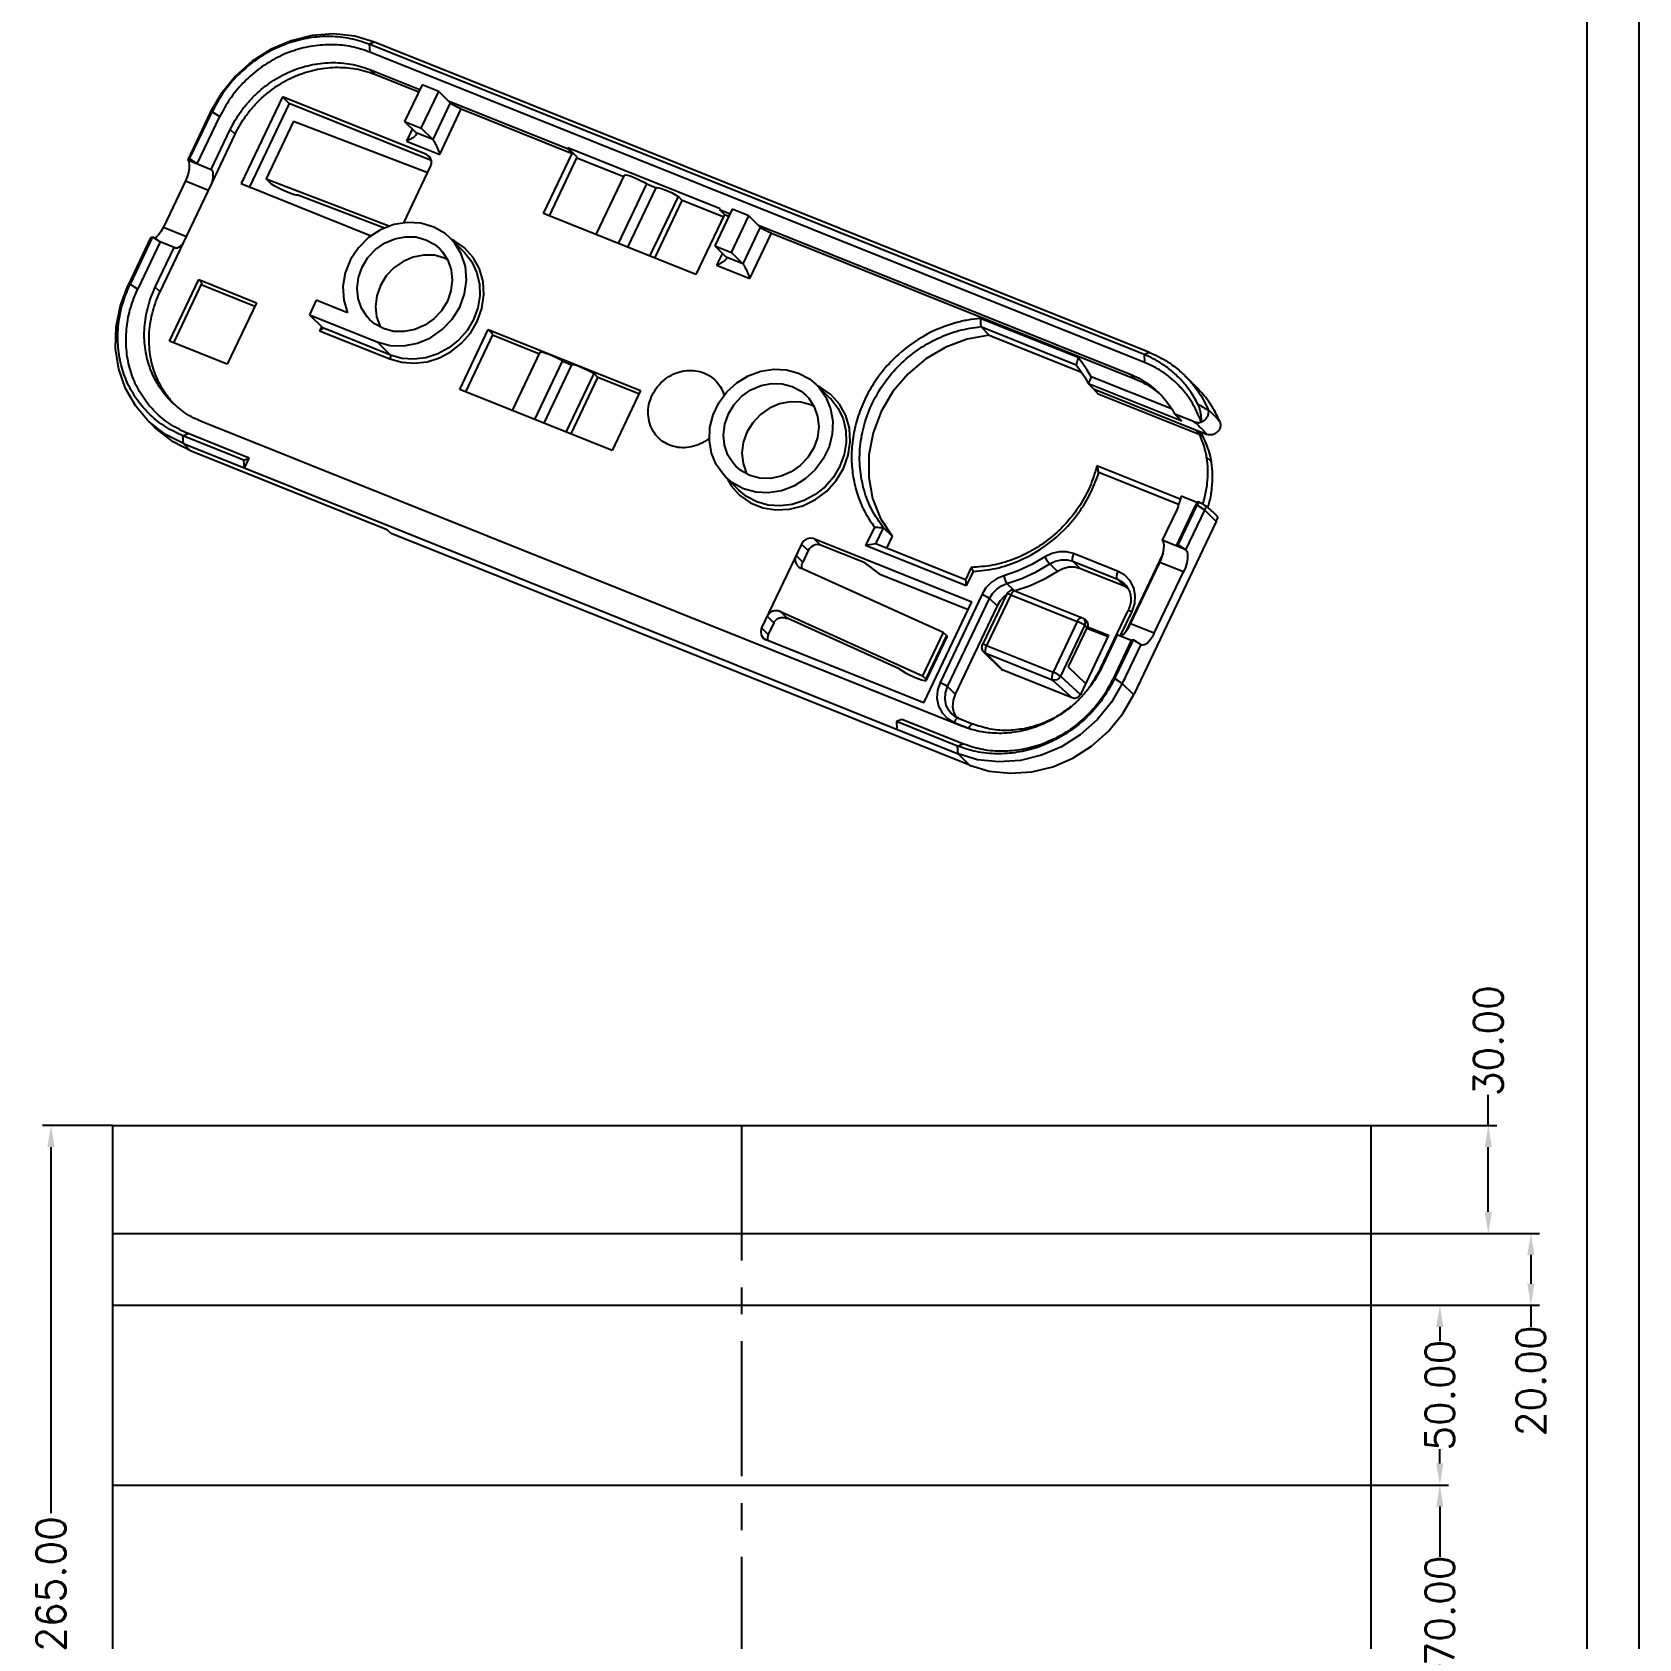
# Model space of a CAD drawing. Header units: millimetres. Extents: x -3459 to 4133, y -535 to 399.
# Drawn here: x 2775.9 to 2999.4, y -131.7 to 91.7 of the extents above; entities that cross this region are included whole.
import ezdxf

# ---------------------------------------------------------------- set-up
doc = ezdxf.new("R2010")
doc.units = ezdxf.units.MM
doc.header["$LTSCALE"] = 15
doc.linetypes.add('CENTER', pattern=[2, 1.25, -0.25, 0.25, -0.25])
for name, color, linetype in [('cl', 1, 'CENTER'), ('DIM', 1, 'Continuous'), ('main', 4, 'Continuous'), ('PLASTIC', 3, 'Continuous')]:
    doc.layers.add(name, color=color, linetype=linetype)
doc.styles.add('TXT', font='txt.shx')
doc.dimstyles.new('DIM-P4', dxfattribs={"dimtxt": 4, "dimasz": 3, "dimexe": 1.2, "dimexo": 0, "dimgap": 0.5, "dimtad": 0, "dimzin": 1, "dimdsep": 46, "dimtxsty": 'TXT', "dimcen": 0, "dimclrd": 256, "dimclre": 256, "dimclrt": 256, "dimazin": 0, "dimtfac": 1, "dimtmove": 0, "dimatfit": 3, "dimldrblk": 'CLOSEDBLANK', "dimfxl": 1, "dimtolj": 1, "dimtzin": 0, "dimarcsym": 0})

# ---------------------------------------------------------------- blocks, each defined once
blk = doc.blocks.new('a1')
for p, q in [((5, 565), (5, -5)), ((0, 560), (0, 0))]:
    blk.add_line(p, q)
blk = doc.blocks.new('*D79')
at = {"layer": 'DEFPOINTS', "color": 0, "linetype": 'ByBlock'}
for p in [(2969.4, -110.34), (2971.72, -110.34), (2962.11, -145.34)]:
    blk.add_point(p, dxfattribs=at)
at = {"layer": 'DIM', "linetype": 'ByBlock', "lineweight": -2}
for p, q in [((2969.4, -110.34), (2972.92, -110.34)), ((2971.72, -113.34), (2971.72, -120.34)), ((2971.72, -142.34), (2971.72, -135.34)), ((2962.11, -145.34), (2972.92, -145.34))]:
    blk.add_line(p, q, dxfattribs=at)
at = {"layer": 'DIM', "linetype": 'ByBlock'}
for points in [[(2971.22, -113.34), (2972.22, -113.34), (2971.72, -110.34)], [(2971.22, -142.34), (2972.22, -142.34), (2971.72, -145.34)]]:
    blk.add_solid(points, dxfattribs=at)
at = {"layer": 'DIM', "linetype": 'ByBlock', "insert": (2971.72, -127.84), "char_height": 4, "attachment_point": 5, "rotation": 90, "style": 'TXT'}
blk.add_mtext('\\A1;70.00', dxfattribs=at)
blk = doc.blocks.new('_ClosedBlank')
at = {"color": 0, "linetype": 'ByBlock', "lineweight": -2}
for p, q in [((-1, 0.167), (0, 0)), ((-1, 0.167), (-1, -0.167)), ((0, 0), (-1, -0.167))]:
    blk.add_line(p, q, dxfattribs=at)
blk = doc.blocks.new('*D80')
at = {"layer": 'DEFPOINTS', "color": 0, "linetype": 'ByBlock'}
for p in [(2969.4, -85.34), (2971.72, -85.34), (2962.11, -110.34)]:
    blk.add_point(p, dxfattribs=at)
at = {"layer": 'DIM', "linetype": 'ByBlock', "lineweight": -2}
for p, q in [((2969.4, -85.34), (2972.92, -85.34)), ((2971.72, -88.34), (2971.72, -90.34)), ((2971.72, -107.34), (2971.72, -105.34)), ((2962.11, -110.34), (2972.92, -110.34))]:
    blk.add_line(p, q, dxfattribs=at)
at = {"layer": 'DIM', "linetype": 'ByBlock'}
for points in [[(2971.22, -88.34), (2972.22, -88.34), (2971.72, -85.34)], [(2971.22, -107.34), (2972.22, -107.34), (2971.72, -110.34)]]:
    blk.add_solid(points, dxfattribs=at)
at = {"layer": 'DIM', "linetype": 'ByBlock', "insert": (2971.72, -97.84), "char_height": 4, "attachment_point": 5, "rotation": 90, "style": 'TXT'}
blk.add_mtext('\\A1;50.00', dxfattribs=at)
blk = doc.blocks.new('*D81')
at = {"layer": 'DEFPOINTS', "color": 0, "linetype": 'ByBlock'}
for p in [(2962.11, -75.34), (2984.38, -75.34), (2962.11, -85.34)]:
    blk.add_point(p, dxfattribs=at)
at = {"layer": 'DIM', "linetype": 'ByBlock', "lineweight": -2}
for p, q in [((2962.11, -75.34), (2985.58, -75.34)), ((2984.38, -78.34), (2984.38, -82.34)), ((2962.11, -85.34), (2985.58, -85.34)), ((2984.38, -85.34), (2984.38, -88.34))]:
    blk.add_line(p, q, dxfattribs=at)
at = {"layer": 'DIM', "linetype": 'ByBlock'}
for points in [[(2983.88, -78.34), (2984.88, -78.34), (2984.38, -75.34)], [(2983.88, -82.34), (2984.88, -82.34), (2984.38, -85.34)]]:
    blk.add_solid(points, dxfattribs=at)
at = {"layer": 'DIM', "linetype": 'ByBlock', "insert": (2984.38, -95.84), "char_height": 4, "attachment_point": 5, "rotation": 90, "style": 'TXT'}
blk.add_mtext('\\A1;20.00', dxfattribs=at)
blk = doc.blocks.new('*D82')
at = {"layer": 'DEFPOINTS', "color": 0, "linetype": 'ByBlock'}
for p in [(2962.11, -60.34), (2978.46, -60.34), (2962.11, -75.34)]:
    blk.add_point(p, dxfattribs=at)
at = {"layer": 'DIM', "linetype": 'ByBlock', "lineweight": -2}
for p, q in [((2978.46, -60.34), (2978.46, -56.05)), ((2962.11, -60.34), (2979.66, -60.34)), ((2978.46, -72.34), (2978.46, -63.34)), ((2962.11, -75.34), (2979.66, -75.34))]:
    blk.add_line(p, q, dxfattribs=at)
at = {"layer": 'DIM', "linetype": 'ByBlock'}
for points in [[(2977.96, -63.34), (2978.96, -63.34), (2978.46, -60.34)], [(2977.96, -72.34), (2978.96, -72.34), (2978.46, -75.34)]]:
    blk.add_solid(points, dxfattribs=at)
at = {"layer": 'DIM', "linetype": 'ByBlock', "insert": (2978.46, -48.55), "char_height": 4, "attachment_point": 5, "rotation": 90, "style": 'TXT'}
blk.add_mtext('\\A1;30.00', dxfattribs=at)
blk = doc.blocks.new('*D83')
at = {"layer": 'DEFPOINTS', "color": 0, "linetype": 'ByBlock'}
for p in [(2778.57, -60.34), (2787.11, -60.34), (2787.11, -192.84)]:
    blk.add_point(p, dxfattribs=at)
at = {"layer": 'DIM', "linetype": 'ByBlock', "lineweight": -2}
for p, q in [((2787.11, -60.34), (2777.37, -60.34)), ((2778.57, -63.34), (2778.57, -114.26)), ((2778.57, -189.84), (2778.57, -133.93)), ((2787.11, -192.84), (2777.37, -192.84))]:
    blk.add_line(p, q, dxfattribs=at)
at = {"layer": 'DIM', "linetype": 'ByBlock'}
for points in [[(2778.07, -63.34), (2779.07, -63.34), (2778.57, -60.34)], [(2778.07, -189.84), (2779.07, -189.84), (2778.57, -192.84)]]:
    blk.add_solid(points, dxfattribs=at)
at = {"layer": 'DIM', "linetype": 'ByBlock', "insert": (2778.57, -124.09), "char_height": 4, "attachment_point": 5, "rotation": 90, "style": 'TXT'}
blk.add_mtext('\\A1;265.00', dxfattribs=at)

msp = doc.modelspace()

# ---------------------------------------------------------------- linework, layer by layer
at = {"layer": 'cl'}
msp.add_line((2874.6133, -60.3439), (2874.6133, -192.8439), dxfattribs=at)
at = {"layer": 'main'}
for p, q in [((2787.1133, -60.3439), (2787.1133, -192.8439)), ((2787.1133, -60.3439), (2962.1133, -60.3439)), ((2962.1133, -60.3439), (2962.1133, -192.8439)), ((2787.1133, -75.3439), (2962.1133, -75.3439)), ((2787.1133, -85.3439), (2962.1133, -85.3439)), ((2787.1133, -110.3439), (2962.1133, -110.3439))]:
    msp.add_line(p, q, dxfattribs=at)
at = {"layer": 'PLASTIC', "linetype": 'ByBlock'}
for p, q in [((2823.5631, 90.3433), (2822.834, 90.0417)), ((2930.6006, 46.8805), (2822.834, 90.0417)), ((2822.834, 90.0417), (2822.9006, 88.9515)), ((2931.3297, 47.1821), (2823.5631, 90.3433)), ((2930.6672, 45.7903), (2822.9142, 88.9434)), ((2822.9283, 86.5194), (2829.8687, 83.7397)), ((2823.5914, 85.8622), (2822.9283, 86.5194)), ((2823.5914, 85.8622), (2829.7122, 83.4108)), ((2802.2437, 83.1667), (2800.7188, 80.5303)), ((2810.7538, 82.7106), (2805.0164, 70.6571)), ((2830.7814, 74.6894), (2810.7538, 82.7106)), ((2811.6821, 81.7905), (2810.7538, 82.7106)), ((2830.1819, 84.3975), (2827.7505, 79.2897)), ((2830.0614, 78.3641), (2832.4927, 83.472)), ((2832.4927, 83.472), (2830.1819, 84.3975)), ((2832.4927, 83.472), (2834.0841, 81.8948)), ((2800.7157, 80.5315), (2797.5866, 73.9578)), ((2797.8559, 74.0849), (2800.985, 80.6587)), ((2800.7157, 80.5315), (2800.985, 80.6587)), ((2800.985, 80.6587), (2802.0499, 79.9972)), ((2811.6821, 81.7905), (2806.1639, 70.1975)), ((2831.4621, 73.8686), (2811.6821, 81.7905)), ((2834.0841, 81.8948), (2831.6528, 76.7869)), ((2832.6323, 74.7245), (2835.6374, 81.0377)), ((2833.8189, 82.1576), (2850.3818, 75.5241)), ((2835.6374, 81.0377), (2851.0449, 74.8669)), ((2798.9208, 73.4234), (2802.0499, 79.9972)), ((2812.3034, 79.3555), (2808.4785, 71.3198)), ((2812.3034, 79.3555), (2830.9806, 72.2178)), ((2827.7505, 79.2897), (2830.0614, 78.3641)), ((2827.7505, 79.2897), (2829.3419, 77.7124)), ((2828.805, 78.2445), (2828.0106, 76.5755)), ((2830.0614, 78.3641), (2831.6528, 76.7869)), ((2800.8699, 72.6428), (2803.5047, 78.1779)), ((2800.9194, 70.6964), (2804.1677, 77.5207)), ((2804.1677, 77.5207), (2803.5047, 78.1779)), ((2828.0106, 76.5755), (2832.6323, 74.7245)), ((2831.6528, 76.7869), (2829.3419, 77.7124)), ((2797.8559, 74.0849), (2797.5866, 73.9578)), ((2797.5866, 73.9578), (2800.8699, 72.6428)), ((2798.9208, 73.4234), (2797.8559, 74.0849)), ((2830.7814, 74.6894), (2831.3841, 74.092)), ((2847.0669, 66.5098), (2851.0449, 74.8669)), ((2847.8849, 66.1822), (2851.764, 74.3316)), ((2850.4392, 75.6446), (2850.3818, 75.5241)), ((2850.3818, 75.5241), (2851.0449, 74.8669)), ((2871.6222, 67.1607), (2850.4392, 75.6446)), ((2850.4392, 75.6446), (2851.764, 74.3316)), ((2858.2377, 71.5814), (2851.7097, 74.1959)), ((2827.6358, 65.1908), (2831.3631, 73.0213)), ((2854.4042, 63.5712), (2858.3475, 71.8555)), ((2797.2641, 71.025), (2794.2042, 64.5965)), ((2796.9902, 62.4237), (2800.9266, 70.6935)), ((2797.2641, 71.025), (2800.4728, 69.74)), ((2805.0164, 70.6571), (2823.1194, 63.4067)), ((2808.4785, 71.3198), (2825.6782, 64.7467)), ((2808.9607, 70.8419), (2808.4785, 71.3198)), ((2857.5074, 62.3283), (2861.4488, 70.6086)), ((2858.793, 61.8135), (2862.7344, 70.0937)), ((2861.4488, 70.6086), (2862.7344, 70.0937)), ((2824.9475, 64.4606), (2812.881, 69.072)), ((2861.876, 60.5787), (2865.8194, 68.863)), ((2862.5519, 60.308), (2866.3661, 68.3211)), ((2866.3661, 68.3211), (2865.8194, 68.863)), ((2872.0661, 66.043), (2866.358, 68.3292)), ((2873.3181, 67.1212), (2870.8868, 62.0133)), ((2871.6222, 67.1607), (2871.5648, 67.0402)), ((2871.5648, 67.0402), (2873.005, 66.4634)), ((2871.5648, 67.0402), (2872.2279, 66.383)), ((2875.629, 66.1957), (2873.3181, 67.1212)), ((2868.2499, 58.0259), (2847.0669, 66.5098)), ((2872.2279, 66.383), (2868.2499, 58.0259)), ((2872.2279, 66.383), (2872.8484, 66.1345)), ((2873.1976, 61.0878), (2875.629, 66.1957)), ((2875.629, 66.1957), (2877.2204, 64.6184)), ((2876.9552, 64.8813), (2928.6514, 44.1766)), ((2792.4229, 63.1096), (2789.2938, 56.5358)), ((2792.6921, 63.2367), (2789.5631, 56.663)), ((2793.7571, 62.5752), (2790.6374, 56.0159)), ((2792.4229, 63.1096), (2792.6921, 63.2367)), ((2792.6921, 63.2367), (2793.7571, 62.5752)), ((2795.7062, 61.7946), (2793.7571, 62.5752)), ((2794.2042, 64.5965), (2797.4128, 63.3114)), ((2834.0981, 63.0679), (2835.9547, 61.2278)), ((2877.2204, 64.6184), (2874.789, 59.5106)), ((2875.7686, 57.4481), (2878.7737, 63.7614)), ((2878.7737, 63.7614), (2929.3205, 43.517)), ((2793.0715, 56.2594), (2795.7062, 61.7946)), ((2793.7346, 55.6022), (2796.983, 62.4266)), ((2795.8385, 61.7067), (2795.7062, 61.7946)), ((2870.8868, 62.0133), (2873.1976, 61.0878)), ((2870.8868, 62.0133), (2872.4782, 60.4361)), ((2871.9413, 60.9682), (2871.1468, 59.2992)), ((2874.789, 59.5106), (2872.4782, 60.4361)), ((2873.1976, 61.0878), (2874.789, 59.5106)), ((2833.7477, 60.0569), (2833.2806, 60.3132)), ((2871.1468, 59.2992), (2875.7686, 57.4481)), ((2789.2938, 56.5358), (2789.5631, 56.663)), ((2789.5631, 56.663), (2790.628, 56.0015)), ((2793.7346, 55.6022), (2793.0715, 56.2594)), ((2795.0572, 48.747), (2799.1308, 57.3049)), ((2799.5675, 56.8721), (2795.597, 48.5308)), ((2799.1308, 57.3049), (2807.1418, 54.0965)), ((2799.5675, 56.8721), (2799.1308, 57.3049)), ((2799.4672, 56.6219), (2806.9226, 53.636)), ((2807.1418, 54.0965), (2803.0682, 45.5385)), ((2815.4579, 54.4282), (2814.5016, 52.4191)), ((2819.7988, 52.6897), (2815.4579, 54.4282)), ((2814.5016, 52.4191), (2823.9376, 48.6399)), ((2814.5016, 52.4191), (2816.3582, 50.579)), ((2921.4171, 46.4551), (2907.8136, 51.9034)), ((2816.1793, 50.7563), (2815.9144, 50.2)), ((2815.9144, 50.2), (2825.6898, 46.2862)), ((2825.7943, 46.7998), (2816.3582, 50.579)), ((2835.4199, 42.0412), (2839.3787, 50.3581)), ((2840.0405, 49.7022), (2836.2379, 41.7136)), ((2839.3787, 50.3581), (2860.5617, 41.8742)), ((2840.0405, 49.7022), (2839.3787, 50.3581)), ((2846.5142, 46.952), (2839.9861, 49.5666)), ((2909.0641, 49.5842), (2907.8705, 50.7672)), ((2907.8709, 50.767), (2921.1231, 45.4594)), ((2909.0641, 49.5842), (2921.8787, 44.4519)), ((2803.0682, 45.5385), (2795.0572, 48.747)), ((2823.9376, 48.6399), (2825.7943, 46.7998)), ((2842.7572, 39.1025), (2846.624, 47.2262)), ((2931.3297, 47.1821), (2930.6006, 46.8805)), ((2845.8604, 37.8597), (2849.7253, 45.9792)), ((2847.1459, 37.3448), (2851.0108, 45.4644)), ((2849.7253, 45.9792), (2851.0108, 45.4644)), ((2930.6006, 46.8805), (2930.6672, 45.7903)), ((2850.229, 36.11), (2854.0958, 44.2337)), ((2850.9049, 35.8393), (2854.6426, 43.6917)), ((2854.6426, 43.6917), (2854.0958, 44.2337)), ((2860.3425, 41.4137), (2854.6344, 43.6998)), ((2885.05, 42.6613), (2886.9067, 40.8212)), ((2935.8402, 37.6216), (2922.8658, 42.818)), ((2934.3988, 39.329), (2923.2293, 43.8025)), ((2929.3205, 43.517), (2928.6575, 44.1742)), ((2937.8928, 42.3337), (2936.3011, 43.9112)), ((2856.6029, 33.5572), (2835.4199, 42.0412)), ((2860.5617, 41.8742), (2856.6029, 33.5572)), ((2923.5556, 42.1083), (2939.3454, 35.7844)), ((2938.3555, 35.7001), (2924.1909, 41.3732)), ((2884.6996, 39.6503), (2884.2326, 39.9066)), ((2937.443, 37.5864), (2934.8713, 38.6164)), ((2792.0115, 37.7535), (2793.0724, 36.702)), ((2796.913, 35.5855), (2797.6421, 35.8871)), ((2806.1389, 32.4841), (2797.6421, 35.8871)), ((2905.3472, -4.8285), (2799.6057, 37.5221)), ((2938.8195, 35.4601), (2937.9137, 36.3578)), ((2805.4098, 32.1825), (2796.913, 35.5855)), ((2796.9796, 34.4953), (2796.913, 35.5855)), ((2796.9796, 34.4953), (2904.7135, -8.6528)), ((2798.0405, 33.4438), (2796.9796, 34.4953)), ((2824.949, 22.6668), (2798.0555, 33.438)), ((2805.4098, 32.1825), (2806.1389, 32.4841)), ((2805.4764, 31.0923), (2805.4098, 32.1825)), ((2805.4764, 31.0923), (2806.1389, 32.4841)), ((2935.6261, 26.7647), (2924.0393, 31.4053)), ((2939.9558, 31.9621), (2939.2927, 32.6193)), ((2872.3791, 29.8766), (2874.2357, 28.0365)), ((2872.6078, 29.65), (2873.1816, 28.61)), ((2935.3983, 26.0391), (2924.3066, 30.4814)), ((2937.9445, 26.3259), (2935.7543, 27.2031)), ((2935.1464, 25.3091), (2933.1244, 21.0613)), ((2935.0781, 20.2788), (2937.7419, 25.8751)), ((2935.3454, 20.4068), (2937.9838, 25.9496)), ((2936.4083, 19.7461), (2939.0213, 25.2355)), ((2937.9838, 25.9496), (2937.7419, 25.8751)), ((2939.0213, 25.2355), (2937.9838, 25.9496)), ((2940.6127, 23.6583), (2939.0213, 25.2355)), ((2825.8646, 21.9868), (2825.4667, 22.3811)), ((2893.088, 22.8875), (2891.864, 20.3161)), ((2893.282, 20.5483), (2894.3541, 22.8006)), ((2894.354, 22.8005), (2895.5476, 21.6176)), ((2940.6127, 23.6583), (2929.1586, -0.4024)), ((2906.2906, -10.223), (2825.8646, 21.9868)), ((2882.9499, 20.5376), (2877.4037, 8.8859)), ((2882.9499, 20.5376), (2883.8782, 19.6176)), ((2884.6791, 21.2802), (2885.6074, 20.3602)), ((2884.6791, 21.2802), (2906.6323, 12.4878)), ((2891.6422, 17.9432), (2885.6074, 20.3602)), ((2893.282, 20.5483), (2891.864, 20.3161)), ((2905.8568, 14.7119), (2891.864, 20.3161)), ((2905.7342, 15.5611), (2893.282, 20.5483)), ((2895.5476, 21.6176), (2894.7574, 19.9574)), ((2936.4083, 19.7461), (2933.1244, 21.0613)), ((2935.0781, 20.2788), (2935.3454, 20.4068)), ((2935.3454, 20.4068), (2936.4083, 19.7461)), ((2883.1132, 18.0104), (2882.1849, 18.9305)), ((2883.8782, 19.6176), (2883.1132, 18.0104)), ((2891.6422, 17.9432), (2893.7645, 16.3883)), ((2921.735, 17.0928), (2920.6741, 18.1443)), ((2920.6741, 18.1443), (2926.8757, 15.6605)), ((2926.993, 16.727), (2920.7914, 19.2108)), ((2933.2313, 19.2584), (2928.0526, 8.3786)), ((2928.7208, 9.4544), (2932.7753, 17.9722)), ((2936.0683, 16.6534), (2932.7753, 17.9722)), ((2902.6451, 8.2516), (2882.8732, 17.1567)), ((2893.7645, 16.3883), (2906.1313, 11.4353)), ((2906.5497, 17.2743), (2905.7342, 15.5611)), ((2906.8023, 16.6985), (2905.8568, 14.7119)), ((2917.464, 17.7628), (2918.5249, 16.7113)), ((2927.9366, 14.609), (2921.735, 17.0928)), ((2926.8757, 15.6605), (2927.9366, 14.609)), ((2932.0138, 8.1356), (2936.0683, 16.6534)), ((2908.0519, 13.5433), (2902.2213, 1.2941)), ((2905.7342, 15.5611), (2905.8568, 14.7119)), ((2911.4903, 13.5917), (2908.1331, 6.5389)), ((2912.0377, 13.4678), (2908.6805, 6.4149)), ((2912.5071, 14.067), (2911.5218, 15.0435)), ((2912.0377, 13.4678), (2921.3019, 9.7574)), ((2912.6375, 14.0404), (2921.9018, 10.33)), ((2928.3595, 14.3657), (2927.9366, 14.609)), ((2899.9386, -1.5746), (2906.6323, 12.4878)), ((2903.2568, 0.7227), (2909.0874, 12.9719)), ((2910.1483, 11.9204), (2904.3177, -0.3288)), ((2909.0874, 12.9719), (2910.1483, 11.9204)), ((2911.3927, 13.3868), (2911.1489, 13.22)), ((2924.5019, 3.1338), (2928.3845, 11.2906)), ((2879.097, 9.573), (2878.1687, 10.493)), ((2879.097, 9.573), (2878.332, 7.9658)), ((2880.9328, 10.2099), (2880.0045, 11.13)), ((2880.0045, 11.13), (2899.7764, 2.2248)), ((2896.5373, 3.1817), (2880.9328, 10.2099)), ((2921.3019, 9.7574), (2917.9447, 2.7045)), ((2922.3225, 9.2002), (2918.9653, 2.1473)), ((2922.6652, 8.9509), (2920.0519, 3.4608)), ((2921.9018, 10.33), (2922.0963, 10.2226)), ((2922.0966, 10.2223), (2922.4425, 9.9706)), ((2922.3225, 9.2002), (2922.6652, 8.9509)), ((2922.7009, 9.04), (2925.6523, 7.8579)), ((2927.3316, 7.8045), (2928.9319, 11.1666)), ((2932.0138, 8.1356), (2928.7208, 9.4544)), ((2877.4037, 8.8859), (2878.332, 7.9658)), ((2877.6082, 7.4649), (2877.9854, 7.2178)), ((2899.9386, -1.5746), (2877.9854, 7.2178)), ((2902.6451, 8.2516), (2899.7764, 2.2248)), ((2903.0937, 7.807), (2900.2249, 1.7803)), ((2900.3308, 1.5845), (2903.1995, 7.6113)), ((2903.0937, 7.807), (2902.6451, 8.2516)), ((2925.6523, 7.8579), (2921.7318, -0.3786)), ((2922.6198, 8.8375), (2925.5713, 7.6554)), ((2926.8515, 7.8828), (2924.7714, 3.5128)), ((2928.8012, 7.1019), (2926.2267, 1.6933)), ((2929.0704, 7.229), (2926.496, 1.8205)), ((2928.8012, 7.1019), (2926.8515, 7.8828)), ((2929.0704, 7.229), (2928.8012, 7.1019)), ((2930.1354, 6.5675), (2929.0704, 7.229)), ((2910.6993, 3.147), (2908.3122, 5.5128)), ((2908.5632, 5.3485), (2908.3167, 5.5084)), ((2910.9503, 2.9826), (2908.5632, 5.3485)), ((2908.5632, 5.3485), (2917.8275, 1.6381)), ((2908.6805, 6.4149), (2917.9447, 2.7045)), ((2930.1354, 6.5675), (2927.5609, 1.159)), ((2930.2742, 6.4744), (2930.1354, 6.5675)), ((2910.6989, 3.1473), (2910.9503, 2.9826)), ((2920.5779, -0.8733), (2910.9503, 2.9826)), ((2920.0519, 3.4608), (2922.4433, 1.1163)), ((2899.7764, 2.2248), (2900.2249, 1.7803)), ((2904.3177, -0.3288), (2903.2568, 0.7227)), ((2917.8275, 1.6381), (2920.5779, -0.8733)), ((2918.9653, 2.1473), (2921.7318, -0.3786)), ((2926.496, 1.8205), (2926.2267, 1.6933)), ((2927.5609, 1.159), (2926.496, 1.8205)), ((2929.1523, -0.4183), (2927.5609, 1.159)), ((2896.8791, -3.8579), (2896.15, -4.1595)), ((2896.15, -4.1595), (2896.2166, -5.2498)), ((2904.6469, -7.5626), (2896.15, -4.1595)), ((2905.376, -7.261), (2896.8791, -3.8579)), ((2904.1383, -2.9631), (2904.4346, -3.538)), ((2904.1602, -4.2663), (2906.2026, -5.0843)), ((2904.7601, -3.6937), (2906.8025, -4.5117)), ((2904.6469, -7.5626), (2905.376, -7.261)), ((2904.7135, -8.6528), (2904.6469, -7.5626)), ((2906.3049, -10.23), (2904.7135, -8.6528))]:
    msp.add_line(p, q, dxfattribs=at)
for points in [[(2823.5616, 90.3401), (2820.8344, 91.1507), (2817.8883, 91.4682), (2814.8837, 91.2554), (2811.9515, 90.5323), (2809.1704, 89.3357), (2806.5642, 87.6775), (2804.2227, 85.595), (2802.2437, 83.1667)], [(2835.6374, 81.0377), (2835.2609, 81.2), (2834.8823, 81.385), (2834.5386, 81.5746), (2834.2636, 81.7503), (2834.0841, 81.8948)], [(2797.5866, 73.9578), (2797.7396, 73.6954), (2797.8104, 73.3003), (2797.7943, 72.7994), (2797.6924, 72.2268), (2797.5115, 71.6216), (2797.2641, 71.025)], [(2831.1575, 74.4433), (2831.1103, 74.4874), (2830.7814, 74.6894)], [(2831.3631, 73.0213), (2831.4838, 73.4165), (2831.4796, 73.8182), (2831.3509, 74.1872), (2831.1575, 74.4433)], [(2858.3475, 71.8555), (2858.4881, 71.8785), (2858.7551, 71.8326), (2859.1281, 71.7214), (2859.5787, 71.5534), (2860.073, 71.3414), (2860.5743, 71.1011), (2861.0444, 70.8507), (2861.4488, 70.6086)], [(2811.5495, 69.4134), (2810.9219, 69.6839), (2810.2909, 69.9923), (2809.7182, 70.3083), (2809.2598, 70.601), (2808.9607, 70.8419)], [(2812.881, 69.072), (2812.7091, 69.0613), (2812.4157, 69.1178), (2812.0204, 69.2379), (2811.5495, 69.4134)], [(2862.7344, 70.0937), (2862.8675, 70.1206), (2863.1274, 70.0785), (2863.4947, 69.971), (2863.9415, 69.8061), (2864.4344, 69.5962), (2864.9366, 69.3568), (2865.4102, 69.1062), (2865.8194, 68.863)], [(2834.0979, 63.0674), (2833.3742, 63.6983), (2831.7983, 64.6232), (2830.0239, 65.1565), (2828.1383, 65.2721), (2826.234, 64.9643), (2824.4048, 64.2482), (2822.741, 63.159), (2821.3246, 61.7505), (2820.2253, 60.0919), (2819.4974, 58.265), (2819.1766, 56.3599), (2819.2788, 54.4704), (2819.7988, 52.6897)], [(2794.2042, 64.5965), (2793.9071, 64.0492), (2793.5805, 63.5884), (2793.2468, 63.2457), (2792.965, 63.0673)], [(2822.8839, 51.7549), (2822.5338, 52.1336), (2821.7636, 53.3156), (2821.2884, 54.6779), (2821.1408, 56.1271), (2821.325, 57.6159), (2821.8314, 59.0511), (2822.6347, 60.3673), (2823.6999, 61.5032), (2824.9589, 62.3891), (2826.3711, 62.9954), (2827.8398, 63.2807), (2829.3157, 63.2363), (2830.7078, 62.863)], [(2823.9376, 48.6399), (2825.731, 48.1573), (2827.6244, 48.0944), (2829.5248, 48.4542), (2831.3383, 49.2191), (2832.9758, 50.3515), (2834.3563, 51.7954), (2835.412, 53.4799), (2836.0907, 55.3218), (2836.3591, 57.2304), (2836.2039, 59.1117), (2835.6327, 60.873), (2834.6737, 62.4273), (2834.0979, 63.0674)], [(2830.7078, 62.863), (2831.9526, 62.1802), (2832.6413, 61.5962)], [(2837.274, 60.3914), (2836.0709, 61.7275), (2834.5915, 62.7566), (2834.2905, 62.8772)], [(2878.7737, 63.7614), (2878.3971, 63.9237), (2878.0185, 64.1087), (2877.6749, 64.2983), (2877.3999, 64.4739), (2877.2204, 64.6184)], [(2833.2806, 60.3132), (2831.8883, 60.6864), (2830.412, 60.7308), (2828.9434, 60.4454), (2827.5313, 59.839), (2826.2721, 58.9529), (2825.2074, 57.8173), (2824.4041, 56.5012), (2823.8978, 55.0661), (2823.7136, 53.5778), (2823.8611, 52.1284), (2824.3361, 50.7662), (2824.3504, 50.7442)], [(2832.6413, 61.5962), (2832.9914, 61.2175), (2833.7617, 60.0355), (2834.2368, 58.6732), (2834.3844, 57.224), (2834.2002, 55.7352), (2833.6939, 54.3001), (2832.8906, 52.9838), (2831.8254, 51.8479), (2830.5663, 50.962), (2829.1541, 50.3557), (2827.6854, 50.0704), (2826.2095, 50.1148), (2824.8174, 50.4881)], [(2835.9547, 61.2278), (2836.1008, 61.0788), (2837.0791, 59.8029), (2837.7707, 58.3361), (2838.149, 56.7347), (2838.1996, 55.0603), (2837.9204, 53.3773), (2837.3222, 51.7504)], [(2837.8399, 51.4647), (2838.4982, 53.2897), (2838.7742, 55.1766), (2838.6559, 57.0428), (2838.1485, 58.8067), (2837.274, 60.3914)], [(2792.0114, 37.7536), (2790.3558, 39.7065), (2788.9405, 42.1677), (2788.004, 44.8511), (2787.5569, 47.7287), (2787.6286, 50.7301), (2788.2271, 53.7224), (2789.2969, 56.5346)], [(2824.8174, 50.4881), (2823.5726, 51.1709), (2822.8839, 51.7549)], [(2825.6898, 46.2862), (2827.3417, 45.8058), (2829.0926, 45.6685), (2830.8691, 45.881), (2832.6025, 46.4353), (2834.2256, 47.3099), (2835.6756, 48.4712), (2836.8961, 49.8741), (2837.8399, 51.4647)], [(2837.3222, 51.7504), (2836.4279, 50.242), (2835.2721, 48.9101), (2833.8989, 47.8059), (2832.3614, 46.9719), (2830.7184, 46.44), (2829.0332, 46.2308), (2827.3705, 46.3523), (2825.7943, 46.7998)], [(2909.0641, 49.5842), (2905.9849, 49.0225), (2903.0081, 47.9118), (2900.2347, 46.2901), (2897.759, 44.2123), (2895.665, 41.749), (2894.0241, 38.984), (2892.8918, 36.0111), (2892.3068, 32.9315), (2892.2888, 29.8497), (2892.8385, 26.8705), (2893.9372, 24.095), (2895.5476, 21.6176)], [(2846.624, 47.2262), (2846.7646, 47.2492), (2847.0316, 47.2032), (2847.4046, 47.092), (2847.8552, 46.9241), (2848.3495, 46.712), (2848.8507, 46.4717), (2849.3209, 46.2214), (2849.7253, 45.9792)], [(2825.7362, 46.2676), (2825.7987, 46.4303), (2825.832, 46.5891), (2825.8305, 46.7189), (2825.7943, 46.7998)], [(2851.0108, 45.4644), (2851.1439, 45.4912), (2851.4038, 45.4492), (2851.7712, 45.3416), (2852.2179, 45.1767), (2852.7109, 44.9668), (2853.2131, 44.7275), (2853.6867, 44.4768), (2854.0958, 44.2337)], [(2872.3784, 29.8776), (2872.0872, 30.1828), (2871.0924, 31.5813), (2870.4308, 33.1847), (2870.1312, 34.9229), (2870.2067, 36.7199), (2870.654, 38.4972), (2871.4537, 40.1771), (2872.5707, 41.6862), (2873.9561, 42.9586), (2875.5496, 43.9385), (2877.2814, 44.5833), (2879.0758, 44.8647), (2880.8544, 44.7705), (2882.5395, 44.3046)], [(2921.1231, 45.4594), (2921.7654, 44.6236), (2922.3471, 43.7419), (2922.8656, 42.818)], [(2923.2293, 43.8025), (2922.6859, 44.7299), (2922.0814, 45.6149), (2921.4171, 46.4551)], [(2873.8358, 31.3483), (2873.4858, 31.7271), (2872.7155, 32.909), (2872.2404, 34.2713), (2872.0928, 35.7205), (2872.277, 37.2093), (2872.7833, 38.6445), (2873.5866, 39.9607), (2874.6518, 41.0967), (2875.9109, 41.9825), (2877.3231, 42.5888), (2878.7917, 42.8741), (2880.2677, 42.8297), (2881.6598, 42.4564)], [(2885.0507, 42.6603), (2885.3419, 42.3551), (2886.3367, 40.9566), (2886.9983, 39.3532), (2887.298, 37.6151), (2887.2224, 35.8181), (2886.7751, 34.0408), (2885.9755, 32.3608), (2884.8585, 30.8517), (2883.473, 29.5794), (2881.8795, 28.5994), (2880.1478, 27.9546), (2878.3533, 27.6732), (2876.5747, 27.7675), (2874.8896, 28.2333)], [(2882.5395, 44.3046), (2884.0575, 43.4876), (2885.0507, 42.6603)], [(2888.226, 39.9848), (2887.0228, 41.3209), (2885.5435, 42.3501), (2885.2424, 42.4706)], [(2884.2326, 39.9066), (2882.8402, 40.2798), (2881.364, 40.3242), (2879.8953, 40.0388), (2878.4833, 39.4324), (2877.2241, 38.5464), (2876.1593, 37.4107), (2875.3561, 36.0946), (2874.8498, 34.6596), (2874.6655, 33.1713), (2874.8131, 31.7218), (2875.2881, 30.3597), (2875.3024, 30.3377)], [(2883.5933, 41.1896), (2883.9434, 40.8109), (2884.7136, 39.6289), (2885.1888, 38.2666), (2885.3364, 36.8174), (2885.1522, 35.3286), (2884.6458, 33.8935), (2883.8425, 32.5773), (2882.7773, 31.4413), (2881.5183, 30.5555), (2880.106, 29.9491), (2878.6374, 29.6638), (2877.1615, 29.7083), (2875.7693, 30.0815)], [(2881.6598, 42.4564), (2882.9046, 41.7736), (2883.5933, 41.1896)], [(2886.9067, 40.8212), (2887.0528, 40.6722), (2888.0311, 39.3963), (2888.7226, 37.9295), (2889.101, 36.3281), (2889.1515, 34.6537), (2888.8723, 32.9708), (2888.2741, 31.3438)], [(2888.7919, 31.0581), (2889.4501, 32.8831), (2889.7262, 34.77), (2889.6079, 36.6362), (2889.1004, 38.4001), (2888.226, 39.9848)], [(2796.9811, 34.4986), (2794.4888, 35.7762), (2792.2304, 37.541), (2792.0114, 37.7536)], [(2798.0555, 33.438), (2795.5412, 34.733), (2793.3011, 36.4883), (2793.0775, 36.7052)], [(2875.7693, 30.0815), (2874.5246, 30.7644), (2873.8358, 31.3483)], [(2888.2741, 31.3438), (2887.3799, 29.8354), (2886.224, 28.5035), (2884.8509, 27.3993), (2883.3133, 26.5653), (2881.6704, 26.0335), (2879.9852, 25.8243), (2878.3225, 25.9457), (2876.7462, 26.3932)], [(2874.8896, 28.2333), (2873.3717, 29.0503), (2872.3784, 29.8776)], [(2873.1816, 28.61), (2874.3848, 27.2739), (2875.8642, 26.2448), (2877.555, 25.5676), (2879.3835, 25.2719), (2881.2697, 25.3707), (2883.1311, 25.8596), (2884.8865, 26.7173), (2886.4591, 27.9063), (2887.7801, 29.3746), (2888.7919, 31.0581)], [(2876.7462, 26.3932), (2875.317, 27.1494), (2874.2357, 28.0365)], [(2937.9445, 26.3259), (2937.8449, 26.0999), (2937.7419, 25.8751)], [(2938.2027, 26.4325), (2938.0951, 26.1903), (2937.9838, 25.9496)], [(2939.0213, 25.2355), (2939.1081, 25.4205), (2939.1928, 25.6063), (2939.2753, 25.793)], [(2825.4667, 22.3811), (2825.3867, 22.4432), (2825.2602, 22.5192), (2825.1065, 22.5978), (2824.949, 22.6668)], [(2940.6127, 23.6583), (2940.7125, 23.8715), (2940.8095, 24.0858), (2940.9036, 24.3011)], [(2884.6791, 21.2802), (2884.1932, 21.3656), (2883.694, 21.2544), (2883.2574, 20.9637), (2882.9499, 20.5376)], [(2885.6074, 20.3602), (2885.3709, 20.4273), (2885.1215, 20.4455), (2884.8688, 20.4141), (2884.6223, 20.3343), (2884.3917, 20.2092), (2884.1857, 20.0436), (2884.0123, 19.8438), (2883.8782, 19.6176)], [(2933.2404, 19.2548), (2933.3448, 19.8522), (2933.36, 20.3743), (2933.2834, 20.7914), (2933.1244, 21.0613)], [(2916.7787, 18.7338), (2914.9618, 17.673), (2913.06, 16.8027), (2911.0949, 16.1328)], [(2920.7914, 19.2108), (2919.8094, 19.4638), (2918.7728, 19.4663), (2917.7424, 19.2181), (2916.7787, 18.7338)], [(2916.7787, 18.7338), (2916.9596, 18.4428), (2917.1534, 18.1561), (2917.3305, 17.9173), (2917.464, 17.7628)], [(2917.464, 17.7628), (2918.2349, 18.1502), (2919.0592, 18.3487), (2919.8885, 18.3467), (2920.6741, 18.1443)], [(2920.7914, 19.2108), (2920.6652, 18.8832), (2920.5986, 18.5656), (2920.6017, 18.3061), (2920.6741, 18.1443)], [(2932.7753, 17.9722), (2932.9565, 18.3893), (2933.1102, 18.8212), (2933.2313, 19.2584)], [(2936.4083, 19.7461), (2936.5681, 19.4737), (2936.6443, 19.0525), (2936.6274, 18.5251), (2936.5202, 17.922), (2936.3263, 17.2745), (2936.0683, 16.6534)], [(2911.0949, 16.1328), (2910.1526, 15.7492), (2909.3026, 15.1678), (2908.5898, 14.4193), (2908.0519, 13.5433)], [(2911.0949, 16.1328), (2911.177, 15.7965), (2911.2869, 15.4714), (2911.408, 15.207), (2911.5218, 15.0435)], [(2911.5218, 15.0435), (2913.5762, 15.7438), (2915.5645, 16.6537), (2917.464, 17.7628)], [(2918.5249, 16.7113), (2916.6255, 15.6022), (2914.6372, 14.6923), (2912.6776, 14.0243)], [(2921.735, 17.0928), (2920.949, 17.2953), (2920.1202, 17.2972), (2919.2963, 17.0988), (2918.5249, 16.7113)], [(2926.8757, 15.6605), (2926.8033, 15.8223), (2926.8002, 16.0818), (2926.8668, 16.3995), (2926.993, 16.727)], [(2926.8757, 15.6605), (2927.621, 15.2316), (2927.8799, 15.0032)], [(2928.9319, 11.1666), (2929.2957, 12.2591), (2929.3722, 13.3822), (2929.1562, 14.4595), (2928.6625, 15.4174), (2927.9246, 16.1908), (2926.993, 16.727)], [(2908.0519, 13.5433), (2908.3669, 13.4052), (2908.6743, 13.2481), (2908.9273, 13.096), (2909.0874, 12.9719)], [(2909.0874, 12.9719), (2909.5178, 13.6727), (2910.088, 14.2715), (2910.768, 14.7366), (2911.5218, 15.0435)], [(2912.0377, 13.4678), (2911.7665, 13.5648), (2911.572, 13.6088), (2911.4903, 13.5917)], [(2912.6375, 14.0404), (2912.5392, 14.0447), (2912.3738, 13.9488), (2912.1983, 13.7469), (2912.0377, 13.4678)], [(2911.1489, 13.22), (2910.579, 12.6216), (2910.1483, 11.9204)], [(2928.3845, 11.2906), (2928.4649, 11.3078), (2928.6573, 11.2647), (2928.9319, 11.1666)], [(2921.9018, 10.33), (2921.8035, 10.3343), (2921.638, 10.2384), (2921.4625, 10.0365), (2921.3019, 9.7574)], [(2922.3225, 9.2002), (2922.1547, 9.325), (2921.9025, 9.4742), (2921.6022, 9.6263), (2921.3019, 9.7574)], [(2922.0963, 10.2226), (2922.1927, 10.1385), (2922.3595, 9.8657)], [(2922.3595, 9.8657), (2922.4051, 9.5361), (2922.3225, 9.2002)], [(2928.0526, 8.3786), (2928.2917, 8.6984), (2928.5159, 9.0602), (2928.7208, 9.4544)], [(2877.4037, 8.8859), (2877.2721, 8.3894), (2877.3364, 7.898), (2877.6082, 7.4649)], [(2878.332, 7.9658), (2878.2423, 7.7218), (2878.2004, 7.4693), (2878.208, 7.2182), (2878.2313, 7.1193)], [(2903.0937, 7.807), (2903.2033, 7.6493), (2903.1993, 7.6115)], [(2927.1269, 7.7725), (2927.3806, 7.8121), (2927.713, 8.0202), (2928.0617, 8.3749)], [(2932.0138, 8.1356), (2931.7047, 7.5651), (2931.356, 7.0723), (2931.0046, 6.7114), (2930.6693, 6.4989), (2930.3689, 6.4501), (2930.2742, 6.4744)], [(2908.6805, 6.4149), (2908.4096, 6.5119), (2908.2149, 6.5559), (2908.1332, 6.539)], [(2908.6805, 6.4149), (2908.5543, 6.0874), (2908.4877, 5.7697)], [(2908.4877, 5.7697), (2908.4909, 5.5102), (2908.5632, 5.3485)], [(2896.5373, 3.1817), (2896.9099, 2.9242), (2897.4021, 2.6346), (2897.9717, 2.3377), (2898.5695, 2.0593), (2899.1442, 1.8233), (2899.6463, 1.65), (2900.0321, 1.5545), (2900.2683, 1.545), (2900.3305, 1.5847)], [(2917.9447, 2.7045), (2917.82, 2.3817), (2917.7523, 2.0621), (2917.7549, 1.8008), (2917.8275, 1.6381)], [(2918.9653, 2.1473), (2918.7985, 2.2715), (2918.5478, 2.42), (2918.2491, 2.5715), (2917.9447, 2.7045)], [(2900.3305, 1.5847), (2900.3345, 1.6225), (2900.2249, 1.7803)], [(2902.2213, 1.2941), (2901.8575, 0.2016), (2901.781, -0.9215), (2901.997, -1.9988), (2902.4907, -2.9568), (2903.2286, -3.7302), (2904.1602, -4.2663)], [(2902.2213, 1.2941), (2902.5362, 1.156), (2902.8436, 0.9989), (2903.0967, 0.8468), (2903.2568, 0.7227)], [(2903.8038, -3.0683), (2903.4724, -2.678), (2903.0774, -1.9116), (2902.9046, -1.0498), (2902.9658, -0.1513), (2903.2568, 0.7227)], [(2927.5578, 1.1602), (2926.0398, -1.4661), (2924.0549, -3.9037), (2921.7042, -5.9928), (2919.1002, -7.6491), (2916.3185, -8.8437), (2913.3881, -9.5658), (2910.3827, -9.7776), (2907.4362, -9.4589), (2904.715, -8.6496)], [(2918.9653, 2.1473), (2918.765, 1.8657), (2918.4765, 1.6666), (2918.1471, 1.5867), (2917.8275, 1.6381)], [(2904.3177, -0.3288), (2904.0267, -1.2028), (2903.9655, -2.1013), (2904.1383, -2.9631)], [(2906.2906, -10.223), (2909.0277, -11.0338), (2911.9734, -11.3493), (2914.9775, -11.1435), (2917.9097, -10.4308), (2920.6923, -9.2358), (2923.2929, -7.5725), (2925.6393, -5.4804), (2927.6265, -3.0464), (2929.1586, -0.4024)], [(2904.7601, -3.6937), (2904.6774, -3.6862), (2904.5084, -3.7751), (2904.3268, -3.9788), (2904.1602, -4.2663)]]:
    msp.add_lwpolyline(points, dxfattribs=at)
for points in [[(2822.8312, 90.0359), (2820.2238, 90.8123), (2817.4011, 91.1156), (2814.5214, 90.9128), (2811.7165, 90.223), (2809.0586, 89.0776), (2806.5722, 87.4889), (2804.3387, 85.4974), (2802.4416, 83.1691), (2800.9884, 80.6578)], [(2822.9142, 88.9434), (2820.3897, 89.6897), (2817.7116, 89.972), (2815.0015, 89.7868), (2812.3242, 89.1399), (2809.7667, 88.0419), (2807.3858, 86.517), (2805.2619, 84.6215), (2803.4529, 82.4101), (2802.0448, 79.9811)], [(2803.5047, 78.1779), (2804.2028, 79.4869), (2805.0184, 80.7316), (2805.9427, 81.9026), (2806.9627, 82.9819), (2809.2769, 84.8461), (2811.8607, 86.2493), (2813.2328, 86.7635), (2814.637, 87.1444), (2817.4671, 87.4889), (2818.8839, 87.4504), (2820.2735, 87.274), (2821.6209, 86.9648), (2822.9283, 86.5194)], [(2804.1677, 77.5207), (2804.8659, 78.8298), (2805.6815, 80.0744), (2806.6058, 81.2454), (2807.6257, 82.3247), (2809.94, 84.1889), (2812.5238, 85.5921), (2813.8959, 86.1063), (2815.3001, 86.4873), (2818.1302, 86.8317), (2819.547, 86.7932), (2820.9366, 86.6169), (2822.284, 86.3076), (2823.5914, 85.8622)], [(2829.3611, 77.4986), (2829.3265, 77.4408), (2829.1546, 77.2493), (2828.8746, 77.0344), (2828.4923, 76.8064), (2828.0106, 76.5755)], [(2829.3419, 77.7124), (2829.3869, 77.5975), (2829.3611, 77.4986)], [(2831.6528, 76.7869), (2831.7639, 76.6455), (2831.9073, 76.4071), (2832.0758, 76.0794), (2832.2591, 75.6789), (2832.4477, 75.2222), (2832.6323, 74.7245)], [(2800.8699, 72.6428), (2801.0079, 72.4214), (2801.0838, 72.0973), (2801.0941, 71.687), (2801.0384, 71.2119), (2800.9194, 70.6964)], [(2796.983, 62.4266), (2796.6922, 62.0813), (2796.4049, 61.8357), (2796.1358, 61.7023), (2795.8989, 61.6883), (2795.8386, 61.7072)], [(2872.4782, 60.4361), (2872.5232, 60.3212), (2872.4974, 60.2223)], [(2872.4974, 60.2223), (2872.4628, 60.1644), (2872.2909, 59.973), (2872.0108, 59.758), (2871.6285, 59.53), (2871.1468, 59.2992)], [(2874.789, 59.5106), (2874.9002, 59.3692), (2875.0436, 59.1308), (2875.2121, 58.803), (2875.3953, 58.4025), (2875.584, 57.9459), (2875.7686, 57.4481)], [(2796.9159, 35.5914), (2794.531, 36.8123), (2792.3722, 38.4992), (2790.5864, 40.5561), (2789.2289, 42.9065), (2788.3312, 45.4698), (2787.902, 48.2234), (2787.9696, 51.0994), (2788.5425, 53.966), (2789.4775, 56.467)], [(2797.6578, 35.8835), (2795.3611, 37.0642), (2793.3063, 38.6774), (2791.6, 40.6395), (2790.2999, 42.8804), (2789.4452, 45.3229), (2789.0444, 47.9473), (2789.1128, 50.6887), (2789.6542, 53.4236), (2790.6374, 56.0159)], [(2789.4775, 56.467), (2789.5682, 56.6604)], [(2793.1523, 43.2257), (2792.6842, 44.1743), (2792.2955, 45.1586), (2791.6598, 47.865), (2791.5818, 50.6775), (2791.7545, 52.1055), (2792.063, 53.5191), (2792.5008, 54.903), (2793.0715, 56.2594)], [(2795.3633, 40.3372), (2794.1224, 42.0366), (2792.9586, 44.5014), (2792.5723, 45.8321), (2792.3229, 47.2078), (2792.2137, 48.6043), (2792.2449, 50.0203), (2792.4176, 51.4483), (2792.726, 52.8619), (2793.1639, 54.2458), (2793.7346, 55.6022)], [(2907.8155, 51.9026), (2906.0846, 51.6803), (2904.3696, 51.2928), (2901.046, 50.0345), (2896.3799, 46.8553), (2894.4146, 44.8026), (2892.7596, 42.5005), (2891.4611, 40.0008), (2890.5441, 37.3675), (2890.0253, 34.6626), (2889.9215, 31.9482), (2890.2035, 29.4898), (2890.8366, 27.1303), (2891.8037, 24.9146), (2893.088, 22.8875)], [(2907.8136, 51.9034), (2907.835, 51.5212), (2907.8549, 51.1424), (2907.8709, 50.767)], [(2816.3267, 50.4551), (2816.2325, 50.3739), (2816.0899, 50.285), (2815.9144, 50.2)], [(2816.3656, 50.5072), (2816.3267, 50.4551)], [(2816.3582, 50.579), (2816.3714, 50.5279), (2816.3656, 50.5072)], [(2894.354, 22.8006), (2892.7407, 25.2824), (2891.6414, 28.0617), (2891.0942, 31.0432), (2891.1137, 34.1291), (2891.7013, 37.2128), (2892.8393, 40.1869), (2894.486, 42.953), (2896.5844, 45.4175), (2899.0669, 47.4931), (2901.847, 49.1102), (2904.8283, 50.2168), (2907.8705, 50.7672)], [(2931.3296, 47.182), (2932.6524, 46.5749), (2933.8998, 45.847), (2934.7039, 45.2862), (2936.1519, 44.0574), (2936.3014, 43.9113)], [(2862.1798, 41.238), (2862.9248, 42.4255), (2863.9253, 43.4178), (2865.1119, 44.1492), (2866.3681, 44.5702), (2867.6132, 44.6884), (2868.8155, 44.5205), (2869.9222, 44.0773), (2870.8737, 43.3825), (2871.6256, 42.4645), (2872.1429, 41.3332), (2872.1942, 41.1559)], [(2921.4171, 46.4551), (2921.3191, 46.1211), (2921.2212, 45.7893), (2921.1231, 45.4594)], [(2938.0709, 39.9961), (2936.9886, 41.8136), (2936.4604, 42.5209), (2935.2122, 43.8917), (2933.8259, 45.068), (2933.0565, 45.6047), (2931.8644, 46.3005), (2930.6006, 46.8805)], [(2938.5331, 37.4609), (2938.2473, 38.2246), (2938.0818, 38.614), (2936.7632, 40.9542), (2936.2592, 41.6294), (2935.068, 42.9373), (2933.7434, 44.0611), (2933.0087, 44.5738), (2931.872, 45.2374), (2930.6672, 45.7903)], [(2795.3334, 40.3179), (2795.1114, 40.5436), (2793.4593, 42.6938), (2793.1523, 43.2257)], [(2922.8656, 42.8181), (2923.2105, 42.4633), (2923.5556, 42.1083)], [(2923.2293, 43.8025), (2923.1082, 43.4715), (2922.987, 43.1433), (2922.8658, 42.818)], [(2928.6514, 44.1767), (2929.8969, 43.579), (2931.0526, 42.8637), (2932.1187, 42.0356), (2932.7198, 41.4782)], [(2929.3205, 43.517), (2930.56, 42.9218), (2931.7157, 42.2065), (2932.6961, 41.452)], [(2936.3014, 43.9113), (2937.4571, 42.6239), (2938.0096, 41.8843), (2939.453, 39.3231), (2939.4633, 39.2997)], [(2799.6056, 37.5217), (2798.3579, 38.0998), (2797.1858, 38.8019), (2795.3334, 40.3179)], [(2795.706, 39.9584), (2795.3633, 40.3372)], [(2870.1542, 35.2753), (2870.0628, 35.202), (2868.8763, 34.4706), (2867.6201, 34.0495), (2866.375, 33.9314), (2865.1726, 34.0992), (2864.066, 34.5425), (2863.1144, 35.2372), (2862.3625, 36.1552), (2861.8453, 37.2866), (2861.6235, 38.582), (2861.7367, 39.9296), (2862.1798, 41.238)], [(2923.5556, 42.1083), (2923.8731, 41.7414), (2924.1909, 41.3732)], [(2932.7198, 41.4782), (2933.0935, 41.0913), (2933.9587, 40.045), (2934.7022, 38.9152), (2934.8713, 38.6164)], [(2941.1119, 37.5913), (2940.2193, 39.349), (2939.1088, 40.9708), (2937.8927, 42.3337)], [(2935.8402, 37.6216), (2935.6462, 37.8209), (2935.4523, 38.02), (2935.2585, 38.2189), (2935.0648, 38.4177), (2934.8713, 38.6164)], [(2939.5206, 39.1144), (2939.5213, 38.7245), (2939.3983, 38.3175), (2939.1646, 37.9383), (2938.8488, 37.6309), (2938.4905, 37.4275), (2938.1307, 37.343), (2937.8043, 37.3765)], [(2938.0711, 39.9962), (2938.7916, 39.5595), (2939.5206, 39.1145)], [(2938.5331, 37.4609), (2938.5583, 37.7635), (2938.5496, 38.1496), (2938.4951, 38.6199), (2938.3886, 39.1269), (2938.2409, 39.6006), (2938.0711, 39.9962)], [(2939.5204, 39.116), (2939.507, 39.1765), (2939.488, 39.2381), (2939.4635, 39.2998)], [(2939.4635, 39.2998), (2940.0124, 38.731), (2940.5619, 38.1615), (2941.1119, 37.5913)], [(2937.443, 37.5864), (2937.82, 37.4743), (2938.1887, 37.4347), (2938.5331, 37.4609)], [(2937.4432, 37.5863), (2937.6233, 37.4817), (2937.8042, 37.3766)], [(2938.3555, 35.7001), (2938.1467, 35.9446), (2937.9379, 36.1884), (2937.7293, 36.4317)], [(2937.8042, 37.3766), (2938.3175, 36.8464), (2938.8312, 36.3157), (2939.3454, 35.7844)], [(2938.6109, 35.8565), (2938.4167, 36.1944)], [(2938.8195, 35.4601), (2938.6109, 35.8565)], [(2941.1119, 37.5913), (2941.2075, 37.1721), (2941.1527, 36.7307), (2940.9505, 36.3151), (2940.6185, 35.9757), (2940.2086, 35.7644), (2939.7666, 35.699), (2939.3454, 35.7844)], [(2939.2927, 32.6193), (2939.134, 33.4155), (2938.3555, 35.7001)], [(2939.9558, 31.9621), (2939.7697, 32.8726), (2938.8195, 35.4601)], [(2924.0406, 31.4051), (2923.0685, 28.5741), (2921.6361, 25.9075), (2919.7836, 23.4889), (2917.5686, 21.3898), (2915.0603, 19.6716), (2912.332, 18.3887), (2909.4647, 17.5814), (2906.5458, 17.2708)], [(2924.3066, 30.4814), (2924.2251, 30.7828), (2924.1361, 31.0907), (2924.0393, 31.4053)], [(2938.7573, 26.1144), (2939.0395, 27.1085), (2939.3699, 28.9579), (2939.4565, 30.8117), (2939.2927, 32.6193)], [(2939.5041, 25.7255), (2939.7026, 26.4513), (2940.033, 28.3008), (2940.1196, 30.1545), (2939.9558, 31.9621)], [(2906.8023, 16.6985), (2909.9832, 17.1513), (2913.0857, 18.1621), (2917.9008, 21.0861), (2921.7447, 25.25), (2923.2276, 27.7856), (2924.307, 30.4813)], [(2935.7543, 27.2031), (2935.4696, 26.2544), (2935.1464, 25.3091)], [(2938.2027, 26.4325), (2938.1164, 26.3968), (2938.0303, 26.3613), (2937.9445, 26.3259)], [(2938.2027, 26.4325), (2938.5599, 26.2195), (2938.9174, 26.0063), (2939.2753, 25.793)], [(2940.9036, 24.3011), (2940.3609, 24.7983), (2939.8182, 25.2956), (2939.2753, 25.793)], [(2939.4775, 25.6382), (2939.5041, 25.7255)], [(2893.088, 22.8875), (2893.514, 22.8563), (2893.9361, 22.8274), (2894.3541, 22.8006)], [(2882.1849, 18.9305), (2882.0703, 18.5381), (2882.0861, 18.1261), (2882.2343, 17.7325), (2882.4587, 17.4408)], [(2883.0144, 17.2057), (2882.9986, 17.6178), (2883.1132, 18.0104)], [(2882.4587, 17.4408), (2882.5051, 17.397), (2882.8732, 17.1567)], [(2883.0511, 17.0654), (2883.0144, 17.2057)], [(2906.5497, 17.2743), (2906.6326, 17.081), (2906.7165, 16.8896), (2906.8023, 16.6985)], [(2911.6274, 13.7997), (2911.5078, 13.6266), (2911.4902, 13.5916)], [(2912.6375, 14.0404), (2912.3217, 14.1047), (2912.0082, 14.0553), (2911.7227, 13.893), (2911.6274, 13.7997)], [(2927.8799, 15.0032), (2928.3504, 14.388), (2928.6432, 13.6648), (2928.7458, 12.8786), (2928.6572, 12.0731), (2928.3845, 11.2906)], [(2880.0045, 11.13), (2879.5782, 11.2476), (2879.1401, 11.2314), (2878.7356, 11.0869), (2878.4023, 10.832), (2878.1687, 10.493)], [(2879.097, 9.573), (2879.3305, 9.9118), (2879.6637, 10.1667), (2880.0681, 10.3113), (2880.5063, 10.3276), (2880.9328, 10.2099)], [(2922.4436, 9.9698), (2922.4972, 9.9268), (2922.6574, 9.727), (2922.7429, 9.4821), (2922.7457, 9.2142), (2922.6652, 8.9509)], [(2908.3167, 5.5084), (2908.1783, 5.6819), (2908.0656, 5.9638), (2908.0544, 6.2763), (2908.1331, 6.539)], [(2924.7714, 3.5128), (2924.0733, 2.2038), (2923.2578, 0.9591), (2922.3335, -0.2118), (2921.3136, -1.2911), (2918.9994, -3.1554), (2916.4157, -4.5586), (2915.3707, -4.9634), (2914.3021, -5.2918)], [(2924.5077, 3.1493), (2923.1059, 0.7821)], [(2924.5021, 3.134), (2924.5102, 3.1429), (2924.5268, 3.1495), (2924.5509, 3.1522), (2924.5552, 3.1523)], [(2926.4903, 1.8227), (2925.0394, -0.69), (2923.1422, -3.0183), (2920.9089, -5.0096), (2918.4215, -6.5989), (2915.7639, -7.7441), (2912.9599, -8.4336), (2910.0799, -8.6365), (2907.2571, -8.3331), (2904.6499, -7.5589)], [(2926.2319, 1.7094), (2924.8296, -0.7112), (2923.0161, -2.9295), (2920.8856, -4.8305), (2918.5135, -6.3495), (2915.9813, -7.4398), (2913.3095, -8.091), (2910.5647, -8.2816), (2907.8711, -7.9961), (2905.3624, -7.2529)], [(2923.1059, 0.7821), (2923.0532, 0.7088), (2922.7492, 0.3043)], [(2920.426, -2.0771), (2918.79, -3.2484)], [(2921.7318, -0.3786), (2921.5758, -0.6118), (2921.3597, -0.7919), (2921.1051, -0.9012), (2920.8351, -0.9294), (2920.5779, -0.8733)], [(2904.7601, -3.6937), (2904.4134, -3.5279), (2904.0928, -3.3184), (2903.8038, -3.0683)], [(2918.6746, -3.3192), (2916.3981, -4.4442), (2914.2427, -5.0925)], [(2918.79, -3.2484), (2918.7494, -3.2735), (2918.6746, -3.3192)], [(2906.1871, -5.1322), (2905.3472, -4.8285)], [(2910.434, -5.8019), (2909.2069, -5.7442), (2908.0031, -5.5835), (2906.6551, -5.2741), (2906.1871, -5.1322)], [(2906.8025, -4.5118), (2906.7912, -4.5078), (2906.7197, -4.5042), (2906.6385, -4.533), (2906.5508, -4.5931), (2906.4598, -4.6822), (2906.3692, -4.7968), (2906.2026, -5.0843)], [(2913.9503, -5.1519), (2911.4718, -5.3916), (2908.989, -5.1538), (2906.8029, -4.5119)], [(2912.1517, -5.7047), (2910.8094, -5.7983), (2910.434, -5.8019)], [(2912.1909, -5.7), (2912.1779, -5.7016), (2912.1648, -5.7031), (2912.1517, -5.7046)], [(2914.3021, -5.2918), (2913.6394, -5.4538), (2912.1909, -5.7)], [(2914.2427, -5.0925), (2913.9503, -5.1519)]]:
    msp.add_spline(points, degree=3, dxfattribs=at)

# ---------------------------------------------------------------- block references
at = {"xscale": 1.449629173499124, "yscale": 1.449629173499487, "zscale": 1.449629173499621}
msp.add_blockref('a1', (2992.1508, -527.5811), dxfattribs=at)

# ---------------------------------------------------------------- dimensions: what is measured, and where the dimension line sits
at = {"layer": 'DIM', "linetype": 'ByBlock'}
for base, p1, p2, picture, middle in [((2978.4623, -60.3439), (2962.1133, -75.3439), (2962.1133, -60.3439), '*D82', (2978.4623, -48.5452)), ((2778.5744, -60.3439), (2787.1133, -192.8439), (2787.1133, -60.3439), '*D83', (2778.5744, -124.0939)), ((2984.3765, -75.3439), (2962.1133, -85.3439), (2962.1133, -75.3439), '*D81', (2984.3765, -95.8439))]:
    dim = msp.add_linear_dim(base=base, p1=p1, p2=p2, angle=90, dimstyle='DIM-P4', override={"dimlfac": 2}, dxfattribs=at)
    dim.commit()
    dim.dimension.update_dxf_attribs({"geometry": picture, "text_midpoint": middle, "dimtype": 160})
for base, p1, p2, picture, middle in [((2971.7241, -85.3439), (2962.1133, -110.3439), (2969.3995, -85.3439), '*D80', (2971.7241, -97.8439)), ((2971.7241, -110.3439), (2962.1133, -145.3439), (2969.3995, -110.3439), '*D79', (2971.7241, -127.8439))]:
    dim = msp.add_linear_dim(base=base, p1=p1, p2=p2, angle=90, dimstyle='DIM-P4', override={"dimlfac": 2}, dxfattribs=at)
    dim.commit()
    dim.dimension.update_dxf_attribs({"geometry": picture, "text_midpoint": middle})

doc.saveas('drawing.dxf')
